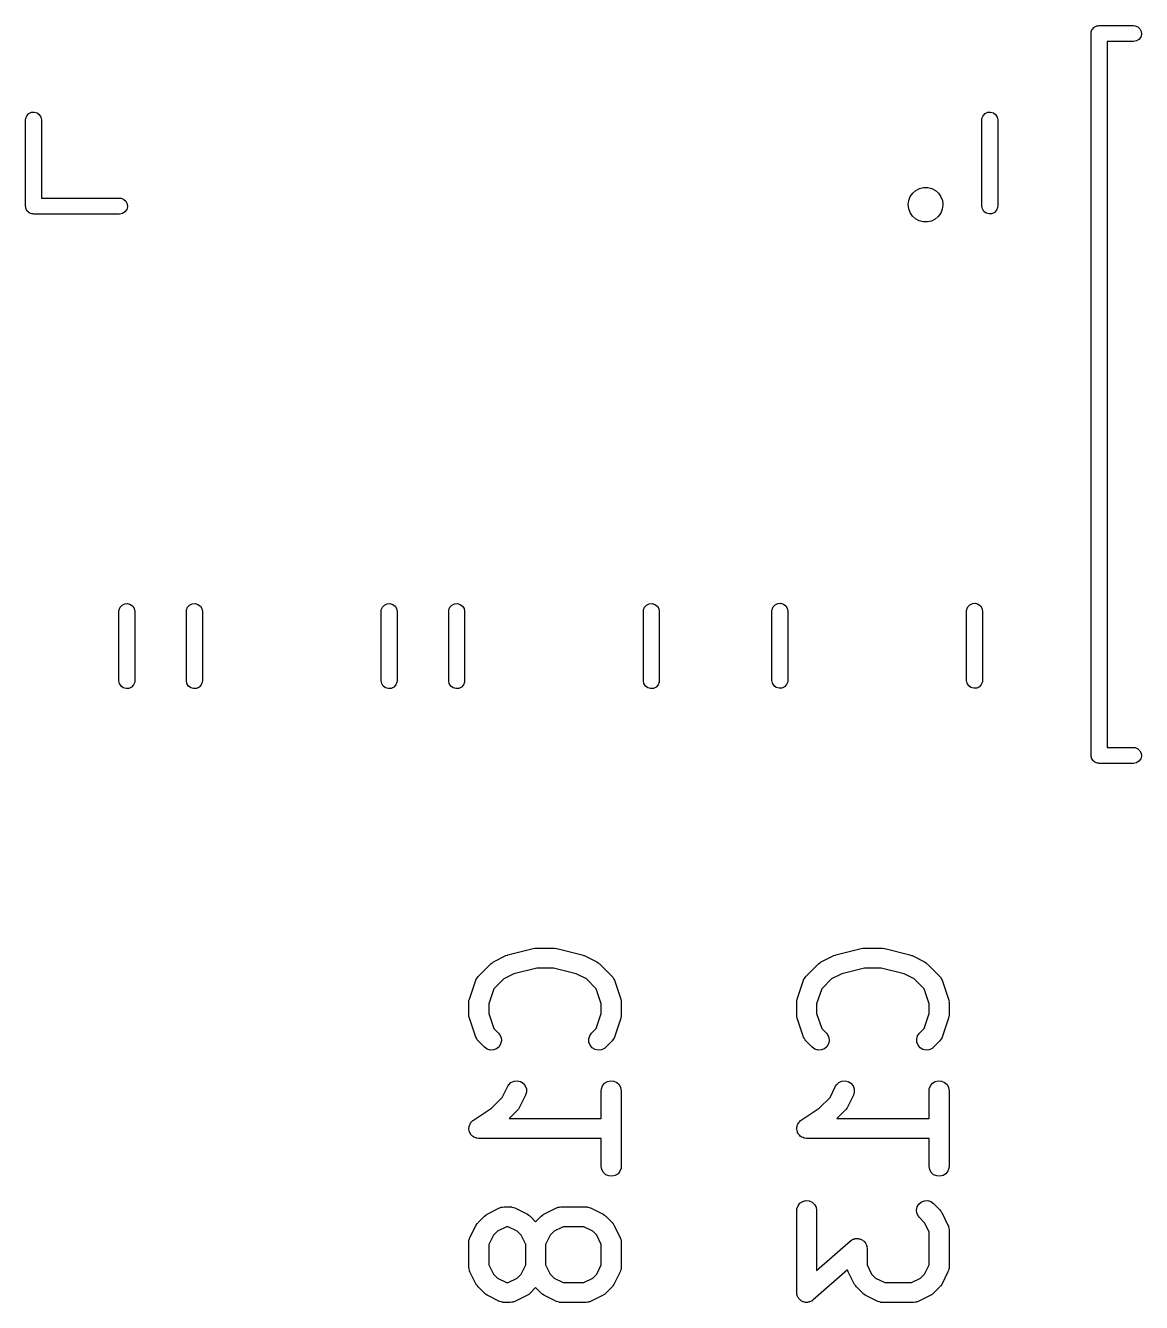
# Model space of a CAD drawing. Extents: x 112.2 to 156.5, y -89.6 to -54.4.
# Drawn here: x 121.33 to 129.75, y -86.89 to -77.25 of the extents above; entities that cross this region are included whole.
import ezdxf

# ---------------------------------------------------------------- set-up
doc = ezdxf.new("R2010")
doc.units = 0
doc.layers.add('BLACK', color=7, linetype='CONTINUOUS')

msp = doc.modelspace()

# ---------------------------------------------------------------- linework, layer by layer
at = {"layer": 'BLACK', "linetype": 'CONTINUOUS'}
for p, q in [((129.375, -77.3013), (129.376, -77.2998)), ((129.375, -77.3029), (129.375, -77.3013)), ((129.375, -77.3072), (129.375, -77.3029)), ((129.375, -82.7572), (129.375, -77.3072)), ((129.376, -77.2955), (129.379, -77.288)), ((129.376, -77.2998), (129.376, -77.2955)), ((129.379, -77.288), (129.381, -77.2802)), ((129.381, -77.2802), (129.383, -77.2779)), ((129.383, -77.2779), (129.384, -77.2751)), ((129.384, -77.2751), (129.39, -77.2692)), ((129.39, -77.2692), (129.395, -77.2627)), ((129.395, -77.2627), (129.397, -77.2612)), ((129.397, -77.2612), (129.399, -77.259)), ((129.399, -77.259), (129.407, -77.2554)), ((129.407, -77.2554), (129.413, -77.2512)), ((129.413, -77.2512), (129.416, -77.2506)), ((129.416, -77.2506), (129.419, -77.2493)), ((129.419, -77.2493), (129.427, -77.2486)), ((129.427, -77.2486), (129.435, -77.2472)), ((129.435, -77.2472), (129.695, -77.2472)), ((129.695, -77.2472), (129.707, -77.2483)), ((129.707, -77.2483), (129.727, -77.2565)), ((129.727, -77.2565), (129.743, -77.2714)), ((129.743, -77.2714), (129.753, -77.2911)), ((129.753, -77.2911), (129.755, -77.313)), ((129.695, -77.3672), (129.495, -77.3672)), ((129.495, -77.3672), (129.495, -82.6972)), ((129.717, -77.3631), (129.695, -77.3672)), ((129.735, -77.3516), (129.717, -77.3631)), ((129.749, -77.3341), (129.735, -77.3516)), ((129.755, -77.313), (129.749, -77.3341)), ((121.33, -77.96), (121.331, -77.9483)), ((121.33, -78.61), (121.33, -77.96)), ((121.331, -77.9483), (121.339, -77.9279)), ((121.339, -77.9279), (121.354, -77.9118)), ((121.354, -77.9118), (121.374, -77.9022)), ((121.374, -77.9022), (121.396, -77.9003)), ((121.396, -77.9003), (121.417, -77.9064)), ((121.417, -77.9064), (121.434, -77.9197)), ((121.434, -77.9197), (121.446, -77.9384)), ((121.446, -77.9384), (121.45, -77.96)), ((121.45, -77.96), (121.45, -78.55)), ((128.55, -77.96), (128.551, -77.9483)), ((128.55, -78.61), (128.55, -77.96)), ((128.551, -77.9483), (128.559, -77.9279)), ((128.559, -77.9279), (128.574, -77.9118)), ((128.574, -77.9118), (128.594, -77.9022)), ((128.594, -77.9022), (128.616, -77.9003)), ((128.616, -77.9003), (128.637, -77.9064)), ((128.637, -77.9064), (128.654, -77.9197)), ((128.654, -77.9197), (128.666, -77.9384)), ((128.666, -77.9384), (128.67, -77.96)), ((128.67, -77.96), (128.67, -78.61)), ((121.45, -78.55), (122.04, -78.55)), ((122.04, -78.55), (122.052, -78.5511)), ((122.052, -78.5511), (122.072, -78.5593)), ((122.072, -78.5593), (122.088, -78.5742)), ((127.998, -78.5674), (128.01, -78.5381)), ((128.01, -78.5381), (128.028, -78.5124)), ((128.028, -78.5124), (128.051, -78.4917)), ((128.051, -78.4917), (128.079, -78.4773)), ((128.079, -78.4773), (128.11, -78.47)), ((128.11, -78.47), (128.141, -78.4701)), ((128.141, -78.4701), (128.172, -78.4778)), ((128.172, -78.4778), (128.2, -78.4925)), ((128.2, -78.4925), (128.223, -78.5134)), ((128.223, -78.5134), (128.241, -78.5394)), ((128.241, -78.5394), (128.252, -78.5688)), ((121.331, -78.618), (121.33, -78.61)), ((121.332, -78.626), (121.331, -78.618)), ((121.333, -78.6287), (121.332, -78.626)), ((121.334, -78.6316), (121.333, -78.6287)), ((121.338, -78.6385), (121.334, -78.6316)), ((121.342, -78.6458), (121.338, -78.6385)), ((121.344, -78.6478), (121.342, -78.6458)), ((121.346, -78.6503), (121.344, -78.6478)), ((121.352, -78.6552), (121.346, -78.6503)), ((121.358, -78.6607), (121.352, -78.6552)), ((122.08, -78.6544), (122.062, -78.666)), ((122.094, -78.637), (122.08, -78.6544)), ((122.088, -78.5742), (122.098, -78.594)), ((122.1, -78.6159), (122.094, -78.637)), ((122.098, -78.594), (122.1, -78.6159)), ((127.994, -78.5986), (127.998, -78.5674)), ((127.998, -78.6299), (127.994, -78.5986)), ((128.008, -78.6594), (127.998, -78.6299)), ((128.026, -78.6855), (128.008, -78.6594)), ((128.251, -78.6339), (128.24, -78.6631)), ((128.256, -78.6027), (128.251, -78.6339)), ((128.252, -78.5688), (128.256, -78.6)), ((128.256, -78.6), (128.256, -78.6027)), ((128.554, -78.6316), (128.55, -78.61)), ((128.566, -78.6503), (128.554, -78.6316)), ((128.583, -78.6636), (128.566, -78.6503)), ((128.646, -78.6582), (128.626, -78.6678)), ((128.661, -78.6421), (128.646, -78.6582)), ((128.669, -78.6217), (128.661, -78.6421)), ((128.67, -78.61), (128.669, -78.6217)), ((121.361, -78.6618), (121.358, -78.6607)), ((121.363, -78.6636), (121.361, -78.6618)), ((121.371, -78.6659), (121.363, -78.6636)), ((121.378, -78.6689), (121.371, -78.6659)), ((121.383, -78.6693), (121.378, -78.6689)), ((121.384, -78.6697), (121.383, -78.6693)), ((121.386, -78.6696), (121.384, -78.6697)), ((121.39, -78.67), (121.386, -78.6696)), ((122.04, -78.67), (121.39, -78.67)), ((122.062, -78.666), (122.04, -78.67)), ((128.049, -78.7067), (128.026, -78.6855)), ((128.077, -78.7217), (128.049, -78.7067)), ((128.107, -78.7297), (128.077, -78.7217)), ((128.139, -78.7302), (128.107, -78.7297)), ((128.169, -78.7232), (128.139, -78.7302)), ((128.197, -78.709), (128.169, -78.7232)), ((128.221, -78.6886), (128.197, -78.709)), ((128.24, -78.6631), (128.221, -78.6886)), ((128.604, -78.6697), (128.583, -78.6636)), ((128.626, -78.6678), (128.604, -78.6697)), ((122.036, -81.6592), (122.045, -81.6388)), ((122.045, -81.6388), (122.06, -81.6227)), ((122.06, -81.6227), (122.079, -81.613)), ((122.079, -81.613), (122.101, -81.6111)), ((122.101, -81.6111), (122.122, -81.6172)), ((122.122, -81.6172), (122.14, -81.6305)), ((122.14, -81.6305), (122.151, -81.6492)), ((122.546, -81.6592), (122.554, -81.6388)), ((122.554, -81.6388), (122.569, -81.6227)), ((122.569, -81.6227), (122.589, -81.613)), ((122.589, -81.613), (122.611, -81.6111)), ((122.611, -81.6111), (122.632, -81.6172)), ((122.632, -81.6172), (122.65, -81.6305)), ((122.65, -81.6305), (122.661, -81.6492)), ((124.016, -81.6592), (124.024, -81.6388)), ((124.024, -81.6388), (124.039, -81.6227)), ((124.039, -81.6227), (124.059, -81.613)), ((124.059, -81.613), (124.081, -81.6111)), ((124.081, -81.6111), (124.102, -81.6172)), ((124.102, -81.6172), (124.12, -81.6305)), ((124.12, -81.6305), (124.131, -81.6492)), ((124.526, -81.6592), (124.534, -81.6388)), ((124.534, -81.6388), (124.549, -81.6227)), ((124.549, -81.6227), (124.569, -81.613)), ((124.569, -81.613), (124.591, -81.6111)), ((124.591, -81.6111), (124.612, -81.6172)), ((124.612, -81.6172), (124.63, -81.6305)), ((124.63, -81.6305), (124.641, -81.6492)), ((125.996, -81.6592), (126.004, -81.6388)), ((126.004, -81.6388), (126.019, -81.6227)), ((126.019, -81.6227), (126.039, -81.613)), ((126.039, -81.613), (126.061, -81.6111)), ((126.061, -81.6111), (126.082, -81.6172)), ((126.082, -81.6172), (126.1, -81.6305)), ((126.1, -81.6305), (126.111, -81.6492)), ((126.966, -81.6568), (126.974, -81.6364)), ((126.974, -81.6364), (126.989, -81.6203)), ((126.989, -81.6203), (127.009, -81.6106)), ((127.009, -81.6106), (127.031, -81.6087)), ((127.031, -81.6087), (127.052, -81.6148)), ((127.052, -81.6148), (127.069, -81.6281)), ((127.069, -81.6281), (127.081, -81.6468)), ((127.081, -81.6468), (127.085, -81.6684)), ((128.436, -81.6568), (128.444, -81.6364)), ((128.444, -81.6364), (128.459, -81.6203)), ((128.459, -81.6203), (128.479, -81.6106)), ((128.479, -81.6106), (128.501, -81.6087)), ((128.501, -81.6087), (128.522, -81.6148)), ((128.522, -81.6148), (128.539, -81.6281)), ((128.539, -81.6281), (128.551, -81.6468)), ((128.551, -81.6468), (128.555, -81.6684)), ((122.035, -81.6708), (122.036, -81.6592)), ((122.035, -82.1933), (122.035, -81.6708)), ((122.151, -81.6492), (122.155, -81.6708)), ((122.155, -81.6708), (122.155, -82.1933)), ((122.545, -81.6708), (122.546, -81.6592)), ((122.545, -82.1933), (122.545, -81.6708)), ((122.661, -81.6492), (122.665, -81.6708)), ((122.665, -81.6708), (122.665, -82.1933)), ((124.015, -81.6708), (124.016, -81.6592)), ((124.015, -82.1933), (124.015, -81.6708)), ((124.131, -81.6492), (124.135, -81.6708)), ((124.135, -81.6708), (124.135, -82.1933)), ((124.525, -81.6708), (124.526, -81.6592)), ((124.525, -82.1933), (124.525, -81.6708)), ((124.641, -81.6492), (124.645, -81.6708)), ((124.645, -81.6708), (124.645, -82.1933)), ((125.995, -81.6708), (125.996, -81.6592)), ((125.995, -82.1933), (125.995, -81.6708)), ((126.111, -81.6492), (126.115, -81.6708)), ((126.115, -81.6708), (126.115, -82.1933)), ((126.965, -81.6684), (126.966, -81.6568)), ((126.965, -82.1909), (126.965, -81.6684)), ((127.085, -81.6684), (127.085, -82.1909)), ((128.435, -81.6684), (128.436, -81.6568)), ((128.435, -82.1909), (128.435, -81.6684)), ((128.555, -81.6684), (128.555, -82.1909)), ((122.039, -82.2149), (122.035, -82.1933)), ((122.051, -82.2336), (122.039, -82.2149)), ((122.146, -82.2254), (122.131, -82.2415)), ((122.154, -82.205), (122.146, -82.2254)), ((122.155, -82.1933), (122.154, -82.205)), ((122.549, -82.2149), (122.545, -82.1933)), ((122.561, -82.2336), (122.549, -82.2149)), ((122.656, -82.2254), (122.641, -82.2415)), ((122.664, -82.205), (122.656, -82.2254)), ((122.665, -82.1933), (122.664, -82.205)), ((124.019, -82.2149), (124.015, -82.1933)), ((124.031, -82.2336), (124.019, -82.2149)), ((124.126, -82.2254), (124.111, -82.2415)), ((124.134, -82.205), (124.126, -82.2254)), ((124.135, -82.1933), (124.134, -82.205)), ((124.529, -82.2149), (124.525, -82.1933)), ((124.541, -82.2336), (124.529, -82.2149)), ((124.636, -82.2254), (124.621, -82.2415)), ((124.644, -82.205), (124.636, -82.2254)), ((124.645, -82.1933), (124.644, -82.205)), ((125.999, -82.2149), (125.995, -82.1933)), ((126.011, -82.2336), (125.999, -82.2149)), ((126.106, -82.2254), (126.091, -82.2415)), ((126.114, -82.205), (126.106, -82.2254)), ((126.115, -82.1933), (126.114, -82.205)), ((126.969, -82.2125), (126.965, -82.1909)), ((126.981, -82.2312), (126.969, -82.2125)), ((127.076, -82.223), (127.061, -82.2391)), ((127.084, -82.2026), (127.076, -82.223)), ((127.085, -82.1909), (127.084, -82.2026)), ((128.439, -82.2125), (128.435, -82.1909)), ((128.451, -82.2312), (128.439, -82.2125)), ((128.546, -82.223), (128.531, -82.2391)), ((128.554, -82.2026), (128.546, -82.223)), ((128.555, -82.1909), (128.554, -82.2026)), ((122.068, -82.2469), (122.051, -82.2336)), ((122.089, -82.253), (122.068, -82.2469)), ((122.111, -82.2512), (122.089, -82.253)), ((122.131, -82.2415), (122.111, -82.2512)), ((122.578, -82.2469), (122.561, -82.2336)), ((122.599, -82.253), (122.578, -82.2469)), ((122.621, -82.2512), (122.599, -82.253)), ((122.641, -82.2415), (122.621, -82.2512)), ((124.048, -82.2469), (124.031, -82.2336)), ((124.069, -82.253), (124.048, -82.2469)), ((124.091, -82.2512), (124.069, -82.253)), ((124.111, -82.2415), (124.091, -82.2512)), ((124.558, -82.2469), (124.541, -82.2336)), ((124.579, -82.253), (124.558, -82.2469)), ((124.601, -82.2512), (124.579, -82.253)), ((124.621, -82.2415), (124.601, -82.2512)), ((126.028, -82.2469), (126.011, -82.2336)), ((126.049, -82.253), (126.028, -82.2469)), ((126.071, -82.2512), (126.049, -82.253)), ((126.091, -82.2415), (126.071, -82.2512)), ((126.998, -82.2445), (126.981, -82.2312)), ((127.019, -82.2507), (126.998, -82.2445)), ((127.041, -82.2488), (127.019, -82.2507)), ((127.061, -82.2391), (127.041, -82.2488)), ((128.468, -82.2445), (128.451, -82.2312)), ((128.489, -82.2507), (128.468, -82.2445)), ((128.511, -82.2488), (128.489, -82.2507)), ((128.531, -82.2391), (128.511, -82.2488)), ((129.495, -82.6972), (129.695, -82.6972)), ((129.695, -82.6972), (129.707, -82.6983)), ((129.707, -82.6983), (129.727, -82.7065)), ((129.727, -82.7065), (129.743, -82.7214)), ((129.376, -82.7651), (129.375, -82.7572)), ((129.377, -82.7732), (129.376, -82.7651)), ((129.378, -82.7759), (129.377, -82.7732)), ((129.379, -82.7788), (129.378, -82.7759)), ((129.383, -82.7857), (129.379, -82.7788)), ((129.387, -82.7929), (129.383, -82.7857)), ((129.389, -82.795), (129.387, -82.7929)), ((129.391, -82.7975), (129.389, -82.795)), ((129.397, -82.8024), (129.391, -82.7975)), ((129.403, -82.8079), (129.397, -82.8024)), ((129.735, -82.8016), (129.717, -82.8131)), ((129.749, -82.7841), (129.735, -82.8016)), ((129.743, -82.7214), (129.753, -82.7411)), ((129.755, -82.763), (129.749, -82.7841)), ((129.753, -82.7411), (129.755, -82.763)), ((129.406, -82.809), (129.403, -82.8079)), ((129.408, -82.8108), (129.406, -82.809)), ((129.416, -82.813), (129.408, -82.8108)), ((129.423, -82.816), (129.416, -82.813)), ((129.428, -82.8164), (129.423, -82.816)), ((129.429, -82.8169), (129.428, -82.8164)), ((129.431, -82.8167), (129.429, -82.8169)), ((129.435, -82.8172), (129.431, -82.8167)), ((129.695, -82.8172), (129.435, -82.8172)), ((129.717, -82.8131), (129.695, -82.8172)), ((124.972, -84.263), (125.163, -84.2153)), ((125.163, -84.2153), (125.176, -84.2133)), ((125.176, -84.2133), (125.178, -84.2135)), ((125.178, -84.2135), (125.181, -84.2131)), ((125.181, -84.2131), (125.324, -84.2131)), ((125.324, -84.2131), (125.337, -84.2142)), ((125.337, -84.2142), (125.339, -84.2151)), ((125.339, -84.2151), (125.342, -84.2153)), ((125.342, -84.2153), (125.532, -84.263)), ((127.447, -84.263), (127.638, -84.2153)), ((127.638, -84.2153), (127.651, -84.2133)), ((127.651, -84.2133), (127.653, -84.2135)), ((127.653, -84.2135), (127.656, -84.2131)), ((127.656, -84.2131), (127.799, -84.2131)), ((127.799, -84.2131), (127.812, -84.2142)), ((127.812, -84.2142), (127.814, -84.2151)), ((127.814, -84.2151), (127.817, -84.2153)), ((127.817, -84.2153), (128.007, -84.263)), ((124.747, -84.4255), (124.842, -84.3303)), ((124.842, -84.3303), (124.852, -84.322)), ((124.852, -84.322), (124.857, -84.3195)), ((124.857, -84.3195), (124.862, -84.3163)), ((124.862, -84.3163), (124.957, -84.2686)), ((124.957, -84.2686), (124.969, -84.2639)), ((124.969, -84.2639), (124.971, -84.2636)), ((124.971, -84.2636), (124.972, -84.263)), ((125.532, -84.263), (125.545, -84.2672)), ((125.545, -84.2672), (125.546, -84.2681)), ((125.546, -84.2681), (125.548, -84.2686)), ((125.548, -84.2686), (125.643, -84.3163)), ((125.643, -84.3163), (125.654, -84.323)), ((125.654, -84.323), (125.658, -84.327)), ((125.658, -84.327), (125.663, -84.3303)), ((125.663, -84.3303), (125.758, -84.4255)), ((127.222, -84.4255), (127.317, -84.3303)), ((127.317, -84.3303), (127.327, -84.322)), ((127.327, -84.322), (127.332, -84.3195)), ((127.332, -84.3195), (127.337, -84.3163)), ((127.337, -84.3163), (127.432, -84.2686)), ((127.432, -84.2686), (127.444, -84.2639)), ((127.444, -84.2639), (127.446, -84.2636)), ((127.446, -84.2636), (127.447, -84.263)), ((128.007, -84.263), (128.02, -84.2672)), ((128.02, -84.2672), (128.021, -84.2681)), ((128.021, -84.2681), (128.023, -84.2686)), ((128.023, -84.2686), (128.118, -84.3163)), ((128.118, -84.3163), (128.129, -84.323)), ((128.129, -84.323), (128.133, -84.327)), ((128.133, -84.327), (128.138, -84.3303)), ((128.138, -84.3303), (128.233, -84.4255)), ((124.733, -84.4448), (124.734, -84.443)), ((124.734, -84.443), (124.741, -84.4344)), ((124.741, -84.4344), (124.747, -84.4255)), ((125.017, -84.4065), (124.94, -84.445)), ((125.19, -84.3631), (125.017, -84.4065)), ((125.315, -84.3631), (125.19, -84.3631)), ((125.488, -84.4065), (125.315, -84.3631)), ((125.565, -84.445), (125.488, -84.4065)), ((125.758, -84.4255), (125.763, -84.4319)), ((125.763, -84.4319), (125.764, -84.4331)), ((125.764, -84.4331), (125.765, -84.4339)), ((125.765, -84.4339), (125.766, -84.4354)), ((125.766, -84.4354), (125.771, -84.4452)), ((127.208, -84.4448), (127.209, -84.443)), ((127.209, -84.443), (127.216, -84.4344)), ((127.216, -84.4344), (127.222, -84.4255)), ((127.492, -84.4065), (127.415, -84.445)), ((127.665, -84.3631), (127.492, -84.4065)), ((127.79, -84.3631), (127.665, -84.3631)), ((127.963, -84.4065), (127.79, -84.3631)), ((128.04, -84.445), (127.963, -84.4065)), ((128.233, -84.4255), (128.238, -84.4319)), ((128.238, -84.4319), (128.239, -84.4331)), ((128.239, -84.4331), (128.24, -84.4339)), ((128.24, -84.4339), (128.241, -84.4354)), ((128.241, -84.4354), (128.246, -84.4452)), ((124.681, -84.5977), (124.729, -84.4549)), ((124.729, -84.4549), (124.732, -84.4472)), ((124.732, -84.4472), (124.733, -84.4456)), ((124.733, -84.4456), (124.733, -84.4448)), ((124.866, -84.5191), (124.827, -84.6336)), ((124.94, -84.445), (124.866, -84.5191)), ((125.639, -84.5191), (125.565, -84.445)), ((125.677, -84.6336), (125.639, -84.5191)), ((125.771, -84.4452), (125.776, -84.4549)), ((125.776, -84.4549), (125.824, -84.5977)), ((127.156, -84.5977), (127.204, -84.4549)), ((127.204, -84.4549), (127.207, -84.4472)), ((127.207, -84.4472), (127.208, -84.4456)), ((127.208, -84.4456), (127.208, -84.4448)), ((127.341, -84.5191), (127.302, -84.6336)), ((127.415, -84.445), (127.341, -84.5191)), ((128.114, -84.5191), (128.04, -84.445)), ((128.152, -84.6336), (128.114, -84.5191)), ((128.246, -84.4452), (128.251, -84.4549)), ((128.251, -84.4549), (128.299, -84.5977)), ((124.677, -84.6214), (124.678, -84.6085)), ((124.677, -84.7167), (124.677, -84.6214)), ((124.678, -84.6085), (124.68, -84.6032)), ((124.68, -84.6032), (124.681, -84.5977)), ((124.827, -84.6336), (124.827, -84.7045)), ((125.677, -84.7045), (125.677, -84.6336)), ((125.824, -84.5977), (125.827, -84.6103)), ((125.827, -84.6103), (125.826, -84.6159)), ((125.826, -84.6159), (125.827, -84.6214)), ((125.827, -84.6214), (125.827, -84.7167)), ((127.152, -84.6214), (127.153, -84.6085)), ((127.152, -84.7167), (127.152, -84.6214)), ((127.153, -84.6085), (127.155, -84.6032)), ((127.155, -84.6032), (127.156, -84.5977)), ((127.302, -84.6336), (127.302, -84.7045)), ((128.152, -84.7045), (128.152, -84.6336)), ((128.299, -84.5977), (128.302, -84.6103)), ((128.302, -84.6103), (128.301, -84.6159)), ((128.301, -84.6159), (128.302, -84.6214)), ((128.302, -84.6214), (128.302, -84.7167)), ((124.678, -84.7222), (124.677, -84.7167)), ((124.678, -84.7278), (124.678, -84.7222)), ((124.681, -84.7404), (124.678, -84.7278)), ((124.827, -84.7045), (124.866, -84.819)), ((125.639, -84.819), (125.677, -84.7045)), ((125.826, -84.7296), (125.824, -84.7348)), ((125.827, -84.7167), (125.826, -84.7296)), ((127.153, -84.7222), (127.152, -84.7167)), ((127.153, -84.7278), (127.153, -84.7222)), ((127.156, -84.7404), (127.153, -84.7278)), ((127.302, -84.7045), (127.341, -84.819)), ((128.114, -84.819), (128.152, -84.7045)), ((128.301, -84.7296), (128.299, -84.7348)), ((128.302, -84.7167), (128.301, -84.7296)), ((124.729, -84.8832), (124.681, -84.7404)), ((124.866, -84.819), (124.901, -84.8541)), ((125.604, -84.8541), (125.639, -84.819)), ((125.824, -84.7404), (125.776, -84.8832)), ((125.824, -84.7348), (125.824, -84.7404)), ((127.204, -84.8832), (127.156, -84.7404)), ((127.341, -84.819), (127.376, -84.8541)), ((128.079, -84.8541), (128.114, -84.819)), ((128.299, -84.7404), (128.251, -84.8832)), ((128.299, -84.7348), (128.299, -84.7404)), ((124.734, -84.8929), (124.729, -84.8832)), ((124.739, -84.9026), (124.734, -84.8929)), ((124.74, -84.9042), (124.739, -84.9026)), ((124.74, -84.905), (124.74, -84.9042)), ((124.742, -84.9062), (124.74, -84.905)), ((124.747, -84.9126), (124.742, -84.9062)), ((124.795, -84.9602), (124.747, -84.9126)), ((124.901, -84.8541), (124.909, -84.864)), ((124.909, -84.864), (124.92, -84.8862)), ((124.923, -84.9107), (124.917, -84.9348)), ((124.92, -84.8862), (124.923, -84.9107)), ((125.583, -84.8977), (125.59, -84.8741)), ((125.584, -84.9224), (125.583, -84.8977)), ((125.593, -84.9453), (125.584, -84.9224)), ((125.59, -84.8741), (125.604, -84.8541)), ((125.758, -84.9126), (125.71, -84.9602)), ((125.764, -84.9037), (125.758, -84.9126)), ((125.771, -84.8951), (125.764, -84.9037)), ((125.772, -84.8933), (125.771, -84.8951)), ((125.773, -84.8909), (125.772, -84.8925)), ((125.772, -84.8925), (125.772, -84.8933)), ((125.776, -84.8832), (125.773, -84.8909)), ((127.209, -84.8929), (127.204, -84.8832)), ((127.214, -84.9026), (127.209, -84.8929)), ((127.215, -84.9042), (127.214, -84.9026)), ((127.215, -84.905), (127.215, -84.9042)), ((127.217, -84.9062), (127.215, -84.905)), ((127.222, -84.9126), (127.217, -84.9062)), ((127.27, -84.9602), (127.222, -84.9126)), ((127.376, -84.8541), (127.384, -84.864)), ((127.384, -84.864), (127.395, -84.8862)), ((127.398, -84.9107), (127.392, -84.9348)), ((127.395, -84.8862), (127.398, -84.9107)), ((128.058, -84.8977), (128.065, -84.8741)), ((128.059, -84.9224), (128.058, -84.8977)), ((128.068, -84.9453), (128.059, -84.9224)), ((128.065, -84.8741), (128.079, -84.8541)), ((128.233, -84.9126), (128.185, -84.9602)), ((128.239, -84.9037), (128.233, -84.9126)), ((128.246, -84.8951), (128.239, -84.9037)), ((128.247, -84.8933), (128.246, -84.8951)), ((128.248, -84.8909), (128.247, -84.8925)), ((128.247, -84.8925), (128.247, -84.8933)), ((128.251, -84.8832), (128.248, -84.8909)), ((124.815, -84.9745), (124.795, -84.9602)), ((124.838, -84.9816), (124.815, -84.9745)), ((124.863, -84.9806), (124.838, -84.9816)), ((124.886, -84.9717), (124.863, -84.9806)), ((124.905, -84.9559), (124.886, -84.9717)), ((124.917, -84.9348), (124.905, -84.9559)), ((125.608, -84.9642), (125.593, -84.9453)), ((125.63, -84.9769), (125.608, -84.9642)), ((125.654, -84.9821), (125.63, -84.9769)), ((125.678, -84.9792), (125.654, -84.9821)), ((125.7, -84.9685), (125.678, -84.9792)), ((125.71, -84.9602), (125.7, -84.9685)), ((127.29, -84.9745), (127.27, -84.9602)), ((127.313, -84.9816), (127.29, -84.9745)), ((127.338, -84.9806), (127.313, -84.9816)), ((127.361, -84.9717), (127.338, -84.9806)), ((127.38, -84.9559), (127.361, -84.9717)), ((127.392, -84.9348), (127.38, -84.9559)), ((128.083, -84.9642), (128.068, -84.9453)), ((128.105, -84.9769), (128.083, -84.9642)), ((128.129, -84.9821), (128.105, -84.9769)), ((128.153, -84.9792), (128.129, -84.9821)), ((128.175, -84.9685), (128.153, -84.9792)), ((128.185, -84.9602), (128.175, -84.9685)), ((125.018, -85.2159), (125.042, -85.2132)), ((125.042, -85.2132), (125.066, -85.2186)), ((125.723, -85.2193), (125.746, -85.2133)), ((125.746, -85.2133), (125.771, -85.2155)), ((127.493, -85.2159), (127.517, -85.2132)), ((127.517, -85.2132), (127.541, -85.2186)), ((128.198, -85.2193), (128.221, -85.2133)), ((128.221, -85.2133), (128.246, -85.2155)), ((124.929, -85.3389), (124.971, -85.2546)), ((124.971, -85.2546), (124.978, -85.2435)), ((124.978, -85.2435), (124.995, -85.2264)), ((124.995, -85.2264), (125.018, -85.2159)), ((125.066, -85.2186), (125.087, -85.2315)), ((125.087, -85.2315), (125.103, -85.2504)), ((125.103, -85.2504), (125.112, -85.2735)), ((125.112, -85.2981), (125.105, -85.3216)), ((125.112, -85.2735), (125.112, -85.2981)), ((125.677, -85.2881), (125.678, -85.2752)), ((125.677, -85.4988), (125.677, -85.2881)), ((125.678, -85.2752), (125.687, -85.252)), ((125.687, -85.252), (125.702, -85.2326)), ((125.702, -85.2326), (125.723, -85.2193)), ((125.771, -85.2155), (125.794, -85.2254)), ((125.794, -85.2254), (125.812, -85.2421)), ((125.812, -85.2421), (125.823, -85.2638)), ((125.823, -85.2638), (125.827, -85.2881)), ((125.827, -85.2881), (125.827, -85.8595)), ((127.404, -85.3389), (127.446, -85.2546)), ((127.446, -85.2546), (127.453, -85.2435)), ((127.453, -85.2435), (127.47, -85.2264)), ((127.47, -85.2264), (127.493, -85.2159)), ((127.541, -85.2186), (127.562, -85.2315)), ((127.562, -85.2315), (127.578, -85.2504)), ((127.578, -85.2504), (127.587, -85.2735)), ((127.587, -85.2981), (127.58, -85.3216)), ((127.587, -85.2735), (127.587, -85.2981)), ((128.152, -85.2881), (128.153, -85.2752)), ((128.152, -85.4988), (128.152, -85.2881)), ((128.153, -85.2752), (128.162, -85.252)), ((128.162, -85.252), (128.177, -85.2326)), ((128.177, -85.2326), (128.198, -85.2193)), ((128.246, -85.2155), (128.269, -85.2254)), ((128.269, -85.2254), (128.287, -85.2421)), ((128.287, -85.2421), (128.298, -85.2638)), ((128.298, -85.2638), (128.302, -85.2881)), ((128.302, -85.2881), (128.302, -85.8595)), ((124.847, -85.4203), (124.929, -85.3389)), ((125.105, -85.3216), (125.058, -85.4169)), ((127.322, -85.4203), (127.404, -85.3389)), ((127.58, -85.3216), (127.533, -85.4169)), ((124.711, -85.5114), (124.847, -85.4203)), ((125.044, -85.4364), (124.981, -85.4988)), ((124.981, -85.4988), (125.677, -85.4988)), ((125.047, -85.4318), (125.044, -85.4364)), ((125.051, -85.4279), (125.047, -85.4318)), ((125.058, -85.4169), (125.051, -85.4279)), ((127.186, -85.5114), (127.322, -85.4203)), ((127.519, -85.4364), (127.456, -85.4988)), ((127.456, -85.4988), (128.152, -85.4988)), ((127.522, -85.4318), (127.519, -85.4364)), ((127.526, -85.4279), (127.522, -85.4318)), ((127.533, -85.4169), (127.526, -85.4279)), ((124.677, -85.5743), (124.679, -85.5648)), ((124.678, -85.577), (124.677, -85.5743)), ((124.678, -85.5797), (124.678, -85.577)), ((124.68, -85.5891), (124.678, -85.5797)), ((124.679, -85.5648), (124.68, -85.5552)), ((124.68, -85.5552), (124.681, -85.5527)), ((124.682, -85.5986), (124.68, -85.5891)), ((124.681, -85.55), (124.686, -85.5415)), ((124.681, -85.5527), (124.681, -85.55)), ((124.683, -85.601), (124.682, -85.5986)), ((124.686, -85.5415), (124.69, -85.5326)), ((124.69, -85.5326), (124.692, -85.5306)), ((124.692, -85.5306), (124.693, -85.5282)), ((124.693, -85.5282), (124.7, -85.5216)), ((124.7, -85.5216), (124.706, -85.5145)), ((124.706, -85.5145), (124.709, -85.5133)), ((124.709, -85.5133), (124.711, -85.5114)), ((127.152, -85.5743), (127.154, -85.5648)), ((127.153, -85.577), (127.152, -85.5743)), ((127.153, -85.5797), (127.153, -85.577)), ((127.155, -85.5891), (127.153, -85.5797)), ((127.154, -85.5648), (127.155, -85.5552)), ((127.155, -85.5552), (127.156, -85.5527)), ((127.157, -85.5986), (127.155, -85.5891)), ((127.156, -85.55), (127.161, -85.5415)), ((127.156, -85.5527), (127.156, -85.55)), ((127.158, -85.601), (127.157, -85.5986)), ((127.161, -85.5415), (127.165, -85.5326)), ((127.165, -85.5326), (127.167, -85.5306)), ((127.167, -85.5306), (127.168, -85.5282)), ((127.168, -85.5282), (127.175, -85.5216)), ((127.175, -85.5216), (127.181, -85.5145)), ((127.181, -85.5145), (127.184, -85.5133)), ((127.184, -85.5133), (127.186, -85.5114)), ((124.684, -85.6036), (124.683, -85.601)), ((124.689, -85.6117), (124.684, -85.6036)), ((124.693, -85.6202), (124.689, -85.6117)), ((124.695, -85.622), (124.693, -85.6202)), ((124.697, -85.6243), (124.695, -85.622)), ((124.704, -85.6303), (124.697, -85.6243)), ((124.712, -85.6368), (124.704, -85.6303)), ((124.714, -85.6379), (124.712, -85.6368)), ((124.716, -85.6395), (124.714, -85.6379)), ((124.725, -85.6427), (124.716, -85.6395)), ((124.734, -85.6466), (124.725, -85.6427)), ((124.737, -85.6468), (124.734, -85.6466)), ((124.739, -85.6477), (124.737, -85.6468)), ((124.752, -85.6488), (124.739, -85.6477)), ((125.677, -85.6488), (124.752, -85.6488)), ((125.677, -85.8595), (125.677, -85.6488)), ((127.159, -85.6036), (127.158, -85.601)), ((127.164, -85.6117), (127.159, -85.6036)), ((127.168, -85.6202), (127.164, -85.6117)), ((127.17, -85.622), (127.168, -85.6202)), ((127.172, -85.6243), (127.17, -85.622)), ((127.179, -85.6303), (127.172, -85.6243)), ((127.187, -85.6368), (127.179, -85.6303)), ((127.189, -85.6379), (127.187, -85.6368)), ((127.191, -85.6395), (127.189, -85.6379)), ((127.2, -85.6427), (127.191, -85.6395)), ((127.209, -85.6466), (127.2, -85.6427)), ((127.212, -85.6468), (127.209, -85.6466)), ((127.214, -85.6477), (127.212, -85.6468)), ((127.227, -85.6488), (127.214, -85.6477)), ((128.152, -85.6488), (127.227, -85.6488)), ((128.152, -85.8595), (128.152, -85.6488)), ((125.681, -85.8838), (125.677, -85.8595)), ((125.693, -85.9055), (125.681, -85.8838)), ((125.826, -85.8724), (125.818, -85.8957)), ((125.827, -85.8595), (125.826, -85.8724)), ((128.156, -85.8838), (128.152, -85.8595)), ((128.168, -85.9055), (128.156, -85.8838)), ((128.301, -85.8724), (128.293, -85.8957)), ((128.302, -85.8595), (128.301, -85.8724)), ((125.711, -85.9222), (125.693, -85.9055)), ((125.734, -85.9322), (125.711, -85.9222)), ((125.758, -85.9343), (125.734, -85.9322)), ((125.782, -85.9284), (125.758, -85.9343)), ((125.803, -85.915), (125.782, -85.9284)), ((125.818, -85.8957), (125.803, -85.915)), ((128.186, -85.9222), (128.168, -85.9055)), ((128.209, -85.9322), (128.186, -85.9222)), ((128.233, -85.9343), (128.209, -85.9322)), ((128.257, -85.9284), (128.233, -85.9343)), ((128.278, -85.915), (128.257, -85.9284)), ((128.293, -85.8957), (128.278, -85.915)), ((124.814, -86.221), (124.909, -86.1734)), ((124.909, -86.1734), (124.917, -86.1703)), ((124.917, -86.1703), (124.919, -86.1695)), ((124.919, -86.1694), (124.921, -86.1686)), ((124.919, -86.1695), (124.919, -86.1694)), ((124.921, -86.1686), (124.932, -86.1673)), ((124.932, -86.1673), (124.943, -86.1655)), ((124.943, -86.1655), (124.99, -86.1655)), ((124.99, -86.1655), (124.999, -86.1662)), ((124.999, -86.1662), (125, -86.1661)), ((125, -86.1661), (125.001, -86.1664)), ((125.001, -86.1664), (125.003, -86.1666)), ((125.003, -86.1666), (125.014, -86.1702)), ((125.014, -86.1702), (125.024, -86.1734)), ((125.024, -86.1734), (125.119, -86.221)), ((125.243, -86.221), (125.338, -86.1734)), ((125.338, -86.1734), (125.346, -86.1703)), ((125.346, -86.1703), (125.347, -86.1695)), ((125.347, -86.1695), (125.348, -86.1694)), ((125.348, -86.1694), (125.35, -86.1686)), ((125.35, -86.1686), (125.361, -86.1673)), ((125.361, -86.1673), (125.371, -86.1655)), ((125.371, -86.1655), (125.562, -86.1655)), ((125.562, -86.1655), (125.57, -86.1662)), ((125.57, -86.1662), (125.572, -86.1661)), ((125.572, -86.1661), (125.573, -86.1664)), ((125.573, -86.1664), (125.575, -86.1666)), ((125.575, -86.1666), (125.585, -86.1702)), ((125.585, -86.1702), (125.595, -86.1734)), ((125.595, -86.1734), (125.691, -86.221)), ((127.153, -86.18), (127.162, -86.1567)), ((127.162, -86.1567), (127.177, -86.1374)), ((127.177, -86.1374), (127.198, -86.124)), ((127.198, -86.124), (127.221, -86.1181)), ((127.221, -86.1181), (127.246, -86.1202)), ((127.246, -86.1202), (127.269, -86.1302)), ((127.269, -86.1302), (127.287, -86.1469)), ((127.287, -86.1469), (127.298, -86.1686)), ((127.298, -86.1686), (127.302, -86.1929)), ((128.057, -86.1893), (128.062, -86.1652)), ((128.062, -86.1652), (128.075, -86.1441)), ((128.075, -86.1441), (128.094, -86.1283)), ((128.094, -86.1283), (128.117, -86.1194)), ((128.117, -86.1194), (128.142, -86.1184)), ((128.142, -86.1184), (128.165, -86.1255)), ((128.165, -86.1255), (128.185, -86.1398)), ((128.185, -86.1398), (128.233, -86.1874)), ((124.747, -86.2827), (124.795, -86.2351)), ((124.795, -86.2351), (124.804, -86.2267)), ((124.804, -86.2267), (124.81, -86.2243)), ((124.81, -86.2243), (124.814, -86.221)), ((125.119, -86.221), (125.13, -86.2278)), ((125.13, -86.2278), (125.134, -86.2318)), ((125.134, -86.2318), (125.139, -86.2351)), ((125.139, -86.2351), (125.181, -86.2773)), ((125.181, -86.2773), (125.223, -86.2351)), ((125.223, -86.2351), (125.233, -86.2267)), ((125.233, -86.2267), (125.238, -86.2243)), ((125.238, -86.2243), (125.243, -86.221)), ((125.691, -86.221), (125.702, -86.2278)), ((125.702, -86.2278), (125.706, -86.2318)), ((125.706, -86.2318), (125.71, -86.2351)), ((125.71, -86.2351), (125.758, -86.2827)), ((127.152, -86.1929), (127.153, -86.18)), ((127.152, -86.8119), (127.152, -86.1929)), ((127.302, -86.1929), (127.302, -86.6466)), ((128.06, -86.2138), (128.057, -86.1893)), ((128.071, -86.236), (128.06, -86.2138)), ((128.079, -86.2459), (128.071, -86.236)), ((128.118, -86.2849), (128.079, -86.2459)), ((128.233, -86.1874), (128.241, -86.1974)), ((128.241, -86.1974), (128.244, -86.2024)), ((128.244, -86.2024), (128.247, -86.2069)), ((128.247, -86.2069), (128.294, -86.3022)), ((124.685, -86.3974), (124.733, -86.3022)), ((124.733, -86.3022), (124.74, -86.2911)), ((124.74, -86.2911), (124.744, -86.2872)), ((124.744, -86.2872), (124.747, -86.2827)), ((124.892, -86.3497), (124.862, -86.3801)), ((124.961, -86.3155), (124.892, -86.3497)), ((124.973, -86.3155), (124.961, -86.3155)), ((125.041, -86.3497), (124.973, -86.3155)), ((125.072, -86.3801), (125.041, -86.3497)), ((125.321, -86.3497), (125.29, -86.3801)), ((125.389, -86.3155), (125.321, -86.3497)), ((125.544, -86.3155), (125.389, -86.3155)), ((125.613, -86.3497), (125.544, -86.3155)), ((125.643, -86.3801), (125.613, -86.3497)), ((125.758, -86.2827), (125.766, -86.2926)), ((125.766, -86.2926), (125.769, -86.2976)), ((125.769, -86.2976), (125.772, -86.3022)), ((125.772, -86.3022), (125.819, -86.3974)), ((128.152, -86.3534), (128.118, -86.2849)), ((128.152, -86.6037), (128.152, -86.3534)), ((128.294, -86.3022), (128.298, -86.31)), ((128.298, -86.31), (128.298, -86.3114)), ((128.298, -86.3114), (128.298, -86.3123)), ((128.298, -86.3123), (128.299, -86.3142)), ((128.299, -86.3142), (128.301, -86.325)), ((128.301, -86.325), (128.302, -86.3357)), ((128.302, -86.3357), (128.302, -86.6214)), ((124.677, -86.431), (124.678, -86.4226)), ((124.677, -86.6214), (124.677, -86.431)), ((124.678, -86.4181), (124.682, -86.4078)), ((124.678, -86.4201), (124.678, -86.4181)), ((124.678, -86.4209), (124.678, -86.4201)), ((124.678, -86.4226), (124.678, -86.4209)), ((124.682, -86.4078), (124.685, -86.3974)), ((124.862, -86.3801), (124.827, -86.4487)), ((124.827, -86.4487), (124.827, -86.6037)), ((125.106, -86.4487), (125.072, -86.3801)), ((125.106, -86.6037), (125.106, -86.4487)), ((125.29, -86.3801), (125.256, -86.4487)), ((125.256, -86.4487), (125.256, -86.6037)), ((125.677, -86.4487), (125.643, -86.3801)), ((125.677, -86.6037), (125.677, -86.4487)), ((125.819, -86.3974), (125.823, -86.4052)), ((125.823, -86.4052), (125.823, -86.4067)), ((125.823, -86.4067), (125.823, -86.4076)), ((125.823, -86.4076), (125.824, -86.4094)), ((125.824, -86.4094), (125.826, -86.4202)), ((125.826, -86.4202), (125.827, -86.431)), ((125.827, -86.431), (125.827, -86.6214)), ((127.302, -86.6466), (127.559, -86.4221)), ((127.559, -86.4221), (127.569, -86.4145)), ((127.569, -86.4145), (127.574, -86.4126)), ((127.574, -86.4126), (127.579, -86.4097)), ((127.579, -86.4097), (127.586, -86.408)), ((127.586, -86.408), (127.592, -86.4053)), ((127.592, -86.4053), (127.597, -86.4051)), ((127.597, -86.4051), (127.602, -86.4038)), ((127.602, -86.4038), (127.61, -86.4044)), ((127.61, -86.4044), (127.617, -86.4041)), ((127.617, -86.4041), (127.622, -86.4055)), ((127.622, -86.4055), (127.627, -86.4059)), ((127.627, -86.4059), (127.634, -86.4088)), ((127.634, -86.4088), (127.641, -86.4108)), ((127.641, -86.4108), (127.645, -86.4138)), ((127.645, -86.4138), (127.65, -86.4159)), ((127.65, -86.4159), (127.655, -86.4208)), ((127.655, -86.4208), (127.661, -86.4249)), ((127.661, -86.4249), (127.664, -86.4291)), ((127.664, -86.4291), (127.668, -86.4326)), ((127.668, -86.4326), (127.671, -86.439)), ((127.671, -86.439), (127.675, -86.4448)), ((127.675, -86.4448), (127.677, -86.4497)), ((127.677, -86.4497), (127.679, -86.4543)), ((127.679, -86.4543), (127.68, -86.4614)), ((127.68, -86.4614), (127.683, -86.4683)), ((127.683, -86.4683), (127.682, -86.4735)), ((127.682, -86.4735), (127.683, -86.4786)), ((127.683, -86.4786), (127.683, -86.6037)), ((124.679, -86.6321), (124.677, -86.6214)), ((124.681, -86.6429), (124.679, -86.6321)), ((124.681, -86.6448), (124.681, -86.6429)), ((124.681, -86.6457), (124.681, -86.6448)), ((124.682, -86.6472), (124.681, -86.6457)), ((124.685, -86.655), (124.682, -86.6472)), ((124.733, -86.7502), (124.685, -86.655)), ((124.827, -86.6037), (124.862, -86.6722)), ((125.072, -86.6722), (125.106, -86.6037)), ((125.256, -86.6037), (125.29, -86.6722)), ((125.643, -86.6722), (125.677, -86.6037)), ((125.819, -86.655), (125.772, -86.7502)), ((125.823, -86.6446), (125.819, -86.655)), ((125.826, -86.6343), (125.823, -86.6446)), ((125.827, -86.6314), (125.826, -86.6323)), ((125.826, -86.6323), (125.826, -86.6343)), ((125.827, -86.6214), (125.827, -86.6298)), ((125.827, -86.6298), (125.827, -86.6314)), ((127.536, -86.6413), (127.277, -86.8683)), ((127.536, -86.6429), (127.536, -86.6413)), ((127.537, -86.6448), (127.536, -86.6429)), ((127.537, -86.6457), (127.537, -86.6448)), ((127.538, -86.6472), (127.537, -86.6457)), ((127.541, -86.655), (127.538, -86.6472)), ((127.589, -86.7502), (127.541, -86.655)), ((127.683, -86.6037), (127.718, -86.6722)), ((128.118, -86.6722), (128.152, -86.6037)), ((128.294, -86.655), (128.247, -86.7502)), ((128.298, -86.6446), (128.294, -86.655)), ((128.301, -86.6343), (128.298, -86.6446)), ((128.302, -86.6314), (128.301, -86.6323)), ((128.301, -86.6323), (128.301, -86.6343)), ((128.302, -86.6214), (128.302, -86.6298)), ((128.302, -86.6298), (128.302, -86.6314)), ((124.736, -86.7547), (124.733, -86.7502)), ((124.739, -86.7598), (124.736, -86.7547)), ((124.862, -86.6722), (124.892, -86.7026)), ((124.892, -86.7026), (124.961, -86.7369)), ((124.961, -86.7369), (124.973, -86.7369)), ((124.973, -86.7369), (125.041, -86.7026)), ((125.041, -86.7026), (125.072, -86.6722)), ((125.29, -86.6722), (125.321, -86.7026)), ((125.321, -86.7026), (125.389, -86.7369)), ((125.389, -86.7369), (125.544, -86.7369)), ((125.544, -86.7369), (125.613, -86.7026)), ((125.613, -86.7026), (125.643, -86.6722)), ((125.772, -86.7502), (125.765, -86.7612)), ((127.592, -86.7547), (127.589, -86.7502)), ((127.595, -86.7598), (127.592, -86.7547)), ((127.718, -86.6722), (127.748, -86.7026)), ((127.748, -86.7026), (127.817, -86.7369)), ((127.817, -86.7369), (128.019, -86.7369)), ((128.019, -86.7369), (128.088, -86.7026)), ((128.088, -86.7026), (128.118, -86.6722)), ((128.247, -86.7502), (128.24, -86.7612)), ((124.747, -86.7697), (124.739, -86.7598)), ((124.795, -86.8173), (124.747, -86.7697)), ((124.799, -86.8206), (124.795, -86.8173)), ((124.803, -86.8246), (124.799, -86.8206)), ((124.814, -86.8314), (124.803, -86.8246)), ((124.909, -86.879), (124.814, -86.8314)), ((125.119, -86.8314), (125.024, -86.879)), ((125.124, -86.8281), (125.119, -86.8314)), ((125.129, -86.8256), (125.124, -86.8281)), ((125.139, -86.8173), (125.129, -86.8256)), ((125.181, -86.7751), (125.139, -86.8173)), ((125.223, -86.8173), (125.181, -86.7751)), ((125.228, -86.8206), (125.223, -86.8173)), ((125.232, -86.8246), (125.228, -86.8206)), ((125.243, -86.8314), (125.232, -86.8246)), ((125.338, -86.879), (125.243, -86.8314)), ((125.691, -86.8314), (125.595, -86.879)), ((125.695, -86.8281), (125.691, -86.8314)), ((125.7, -86.8256), (125.695, -86.8281)), ((125.71, -86.8173), (125.7, -86.8256)), ((125.758, -86.7697), (125.71, -86.8173)), ((125.761, -86.7651), (125.758, -86.7697)), ((125.765, -86.7612), (125.761, -86.7651)), ((127.153, -86.817), (127.152, -86.8119)), ((127.153, -86.8222), (127.153, -86.817)), ((127.155, -86.8291), (127.153, -86.8222)), ((127.156, -86.8362), (127.155, -86.8291)), ((127.159, -86.8408), (127.156, -86.8362)), ((127.16, -86.8457), (127.159, -86.8408)), ((127.165, -86.8515), (127.16, -86.8457)), ((127.168, -86.8579), (127.165, -86.8515)), ((127.603, -86.7697), (127.595, -86.7598)), ((127.651, -86.8173), (127.603, -86.7697)), ((127.655, -86.8206), (127.651, -86.8173)), ((127.659, -86.8246), (127.655, -86.8206)), ((127.67, -86.8314), (127.659, -86.8246)), ((127.765, -86.879), (127.67, -86.8314)), ((128.166, -86.8314), (128.07, -86.879)), ((128.17, -86.8281), (128.166, -86.8314)), ((128.175, -86.8256), (128.17, -86.8281)), ((128.185, -86.8173), (128.175, -86.8256)), ((128.233, -86.7697), (128.185, -86.8173)), ((128.236, -86.7651), (128.233, -86.7697)), ((128.24, -86.7612), (128.236, -86.7651)), ((124.92, -86.8822), (124.909, -86.879)), ((124.93, -86.8858), (124.92, -86.8822)), ((124.932, -86.886), (124.93, -86.8858)), ((124.933, -86.8862), (124.932, -86.886)), ((124.935, -86.8862), (124.933, -86.8862)), ((124.943, -86.8869), (124.935, -86.8862)), ((124.99, -86.8869), (124.943, -86.8869)), ((125.001, -86.8851), (124.99, -86.8869)), ((125.012, -86.8838), (125.001, -86.8851)), ((125.014, -86.883), (125.012, -86.8838)), ((125.015, -86.8829), (125.014, -86.883)), ((125.016, -86.8821), (125.015, -86.8829)), ((125.024, -86.879), (125.016, -86.8821)), ((125.348, -86.8822), (125.338, -86.879)), ((125.359, -86.8858), (125.348, -86.8822)), ((125.361, -86.886), (125.359, -86.8858)), ((125.361, -86.8862), (125.361, -86.886)), ((125.363, -86.8862), (125.361, -86.8862)), ((125.371, -86.8869), (125.363, -86.8862)), ((125.562, -86.8869), (125.371, -86.8869)), ((125.573, -86.8851), (125.562, -86.8869)), ((125.583, -86.8838), (125.573, -86.8851)), ((125.585, -86.883), (125.583, -86.8838)), ((125.586, -86.8829), (125.585, -86.883)), ((125.588, -86.8821), (125.586, -86.8829)), ((125.595, -86.879), (125.588, -86.8821)), ((127.172, -86.8614), (127.168, -86.8579)), ((127.175, -86.8656), (127.172, -86.8614)), ((127.181, -86.8697), (127.175, -86.8656)), ((127.186, -86.8746), (127.181, -86.8697)), ((127.191, -86.8767), (127.186, -86.8746)), ((127.195, -86.8796), (127.191, -86.8767)), ((127.202, -86.8816), (127.195, -86.8796)), ((127.209, -86.8845), (127.202, -86.8816)), ((127.214, -86.885), (127.209, -86.8845)), ((127.219, -86.8864), (127.214, -86.885)), ((127.226, -86.8861), (127.219, -86.8864)), ((127.233, -86.8867), (127.226, -86.8861)), ((127.238, -86.8854), (127.233, -86.8867)), ((127.243, -86.8852), (127.238, -86.8854)), ((127.25, -86.8825), (127.243, -86.8852)), ((127.257, -86.8807), (127.25, -86.8825)), ((127.262, -86.8779), (127.257, -86.8807)), ((127.266, -86.876), (127.262, -86.8779)), ((127.277, -86.8683), (127.266, -86.876)), ((127.776, -86.8822), (127.765, -86.879)), ((127.786, -86.8858), (127.776, -86.8822)), ((127.788, -86.886), (127.786, -86.8858)), ((127.789, -86.8862), (127.788, -86.886)), ((127.79, -86.8862), (127.789, -86.8862)), ((127.799, -86.8869), (127.79, -86.8862)), ((128.037, -86.8869), (127.799, -86.8869)), ((128.048, -86.8851), (128.037, -86.8869)), ((128.058, -86.8838), (128.048, -86.8851)), ((128.06, -86.883), (128.058, -86.8838)), ((128.061, -86.8829), (128.06, -86.883)), ((128.063, -86.8821), (128.061, -86.8829)), ((128.07, -86.879), (128.063, -86.8821))]:
    msp.add_line(p, q, dxfattribs=at)

doc.saveas('drawing.dxf')
